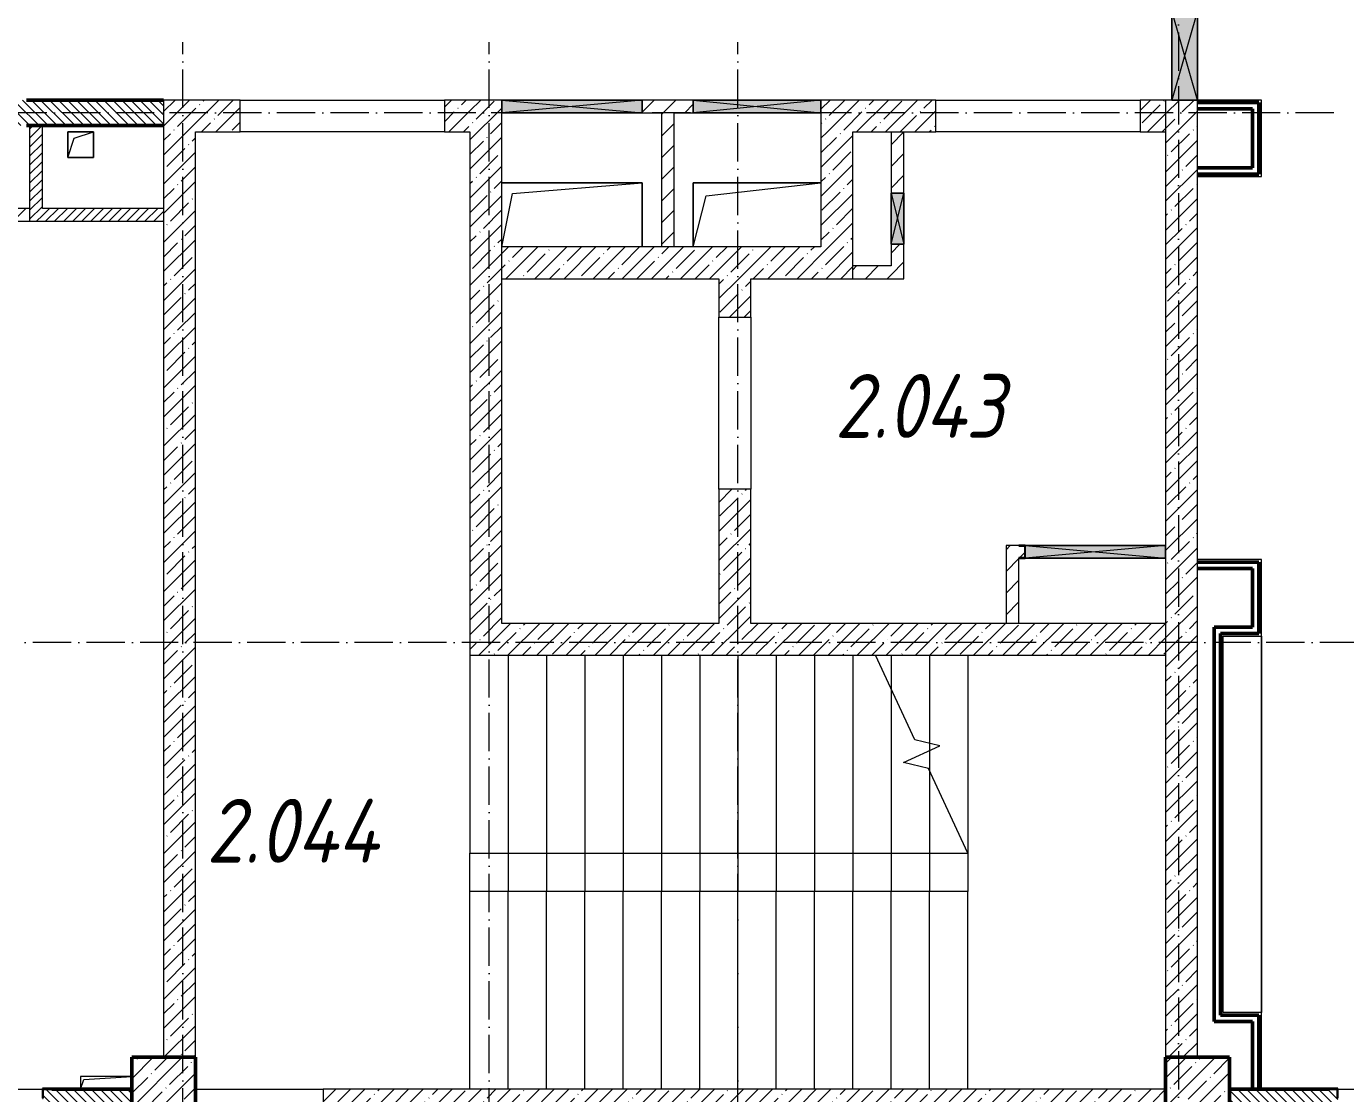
# Model space of a CAD drawing. Header units: millimetres. Extents: x -213536 to 1564669, y -45299 to 942238.
# Drawn here: x 64483 to 74819, y 457312 to 465674 of the extents above; entities that cross this region are included whole.
import ezdxf

# ---------------------------------------------------------------- set-up
doc = ezdxf.new("R2010")
doc.units = ezdxf.units.MM
doc.linetypes.add('50_200_ШТРИХ_1Т_ш5_п1_п1_', pattern=[700, 500, -100, 0, -100])
for name, color, linetype, lineweight in [('3.1) ЖБ окна 1.2 м', 102, 'Continuous', 30), ('A-DETL-GENF-OTLN', 7, 'Continuous', 9), ('A-FLOR-____-OTLN', 7, 'Continuous', 9), ('A-GENM-____-MCUT', 7, 'Continuous', 25), ('A-GENM-____-OTLN', 7, 'Continuous', 9), ('A-GENM-____-OTLN-1', 7, 'Continuous', 25), ('A-GLAZ-____-OTLN', 7, 'Continuous', 9), ('A-WALL-____-MCUT-1', 7, 'Continuous', 9), ('A-WALL-____-MCUT-2', 7, 'Continuous', 50), ('A-WALL-____-OTLN', 7, 'Continuous', 9), ('A-WALL-____-PATT-1', 7, 'Continuous', 9), ('A-WALL-FNSH-MCUT-1', 7, 'Continuous', 9), ('I-WALL-____-OTLN', 7, 'Continuous', 9), ('S-COLS-____-MCUT', 7, 'Continuous', 50), ('S-COLS-____-OTLN', 7, 'Continuous', 9), ('S-GRID-____-OTLN-1', 7, '50_200_ШТРИХ_1Т_ш5_п1_п1_', 9), ('S-STRS-____-MBND', 7, 'Continuous', 9), ('S-STRS-____-OTLN-1', 7, 'Continuous', 9), ('Марки помещений', 7, 'Continuous', 9)]:
    doc.layers.add(name, color=color, linetype=linetype, lineweight=lineweight)
doc.styles.add('ISOCPEUR_I_3', font='isocpeui.ttf', dxfattribs={"width": 0.85, "height": 2.2})
pattern_1 = [(135, (-15591.663, 459015.94), (-35.35534, -35.35534), [])]
pattern_2 = [(45, (-15591.66, 459015.94), (-114.04925, 114.04925), []), (45, (-15477.61, 459015.94), (-114.04925, 114.04925), [201.612, -40.322, 3.353, -36.97])]
pattern_3 = [(45, (-15591.66, 459015.94), (-84.85281, 84.85281), [])]
pattern_4 = [(45, (-15591.663, 459015.94), (-35.35534, 35.35534), [])]

# ---------------------------------------------------------------- blocks, each defined once
blk = doc.blocks.new('BSC_Колонна _Прямоугольная - 500х500-V93-АР1_План отверстий 2 этажа в осях 1-64_А-ГГ')
at = {"layer": 'S-COLS-____-OTLN'}
h = blk.add_hatch(dxfattribs=at)
h.set_pattern_fill('FP_122', color=256, style=0, pattern_type=2)
h.set_pattern_definition([(45, (-81150, 1668.96), (-114.04925, 114.04925), []), (45, (-81035.95, 1668.96), (-114.04925, 114.04925), [201.613, -40.323, 3.353, -36.97])])
h.paths.add_polyline_path([(-250, -250), (250, -250), (250, 250), (-250, 250)], flags=0)
at = {"layer": 'S-COLS-____-MCUT'}
for p, q in [((250, 250), (-250, 250)), ((-250, 250), (-250, -250)), ((250, -250), (250, 250)), ((-250, -250), (250, -250))]:
    blk.add_line(p, q, dxfattribs=at)
blk = doc.blocks.new('BSC_Колонна _Прямоугольная - 500х500-V136-АР1_План отверстий 2 этажа в осях 1-64_А-ГГ')
at = {"layer": 'S-COLS-____-OTLN'}
h = blk.add_hatch(dxfattribs=at)
h.set_pattern_fill('FP_166', color=256, style=0, pattern_type=2)
h.set_pattern_definition([(45, (-89250, 1668.96), (-114.04925, 114.04925), []), (45, (-89135.95, 1668.96), (-114.04925, 114.04925), [201.613, -40.323, 3.353, -36.97])])
h.paths.add_polyline_path([(-250, -250), (250, -250), (250, 250), (-250, 250)], flags=0)
at = {"layer": 'S-COLS-____-MCUT'}
for p, q in [((250, 250), (-250, 250)), ((-250, 250), (-250, -250)), ((250, -250), (250, 250)), ((-250, -250), (250, -250))]:
    blk.add_line(p, q, dxfattribs=at)
blk = doc.blocks.new('Фахверк_СКБ_Уголок - 250_2700-27497298-АР1_План отверстий 2 этажа в осях 1-64_А-ГГ')
at = {"layer": 'A-GENM-____-MCUT'}
for p, q in [((200, 181), (125, 181)), ((125, 181), (125, 106)), ((125, 106), (131, 106)), ((131, 106), (131, 175)), ((131, 175), (200, 175)), ((200, 175), (200, 181)), ((131, -6), (125, -6)), ((125, -6), (125, -81)), ((125, -81), (200, -81)), ((131, -75), (131, -6)), ((200, -75), (131, -75)), ((200, -81), (200, -75))]:
    blk.add_line(p, q, dxfattribs=at)
blk = doc.blocks.new('AR_Отверстие прямоугольное _в плите_ - AR_Отверстие прямоугольное _в плите_-V150-АР1_План отверстий 2 этажа в осях 1-64_А-ГГ')
at = {"layer": 'A-GENM-____-OTLN'}
for p, q in [((100, 100), (-100, 100)), ((-100, 100), (-100, -100)), ((-100, -100), (-50, 50)), ((-50, 50), (100, 100)), ((100, -100), (100, 100)), ((-100, -100), (100, -100))]:
    blk.add_line(p, q, dxfattribs=at)
blk = doc.blocks.new('AR_Отверстие прямоугольное _в плите_ - AR_Отверстие прямоугольное _в плите_-V162-АР1_План отверстий 2 этажа в осях 1-64_А-ГГ')
at = {"layer": 'A-GENM-____-OTLN'}
for p, q in [((200, 50), (-200, 50)), ((-200, 50), (-200, -50)), ((-200, -50), (-175, 25)), ((-175, 25), (200, 50))]:
    blk.add_line(p, q, dxfattribs=at)
blk = doc.blocks.new('AR_Отверстие прямоугольное _в плите_ - AR_Отверстие прямоугольное _в плите_-V193-АР1_План отверстий 2 этажа в осях 1-64_А-ГГ')
at = {"layer": 'A-GENM-____-OTLN'}
for p, q in [((500, 250), (-500, 250)), ((-500, 250), (-500, -250)), ((-400, 150), (500, 250)), ((-500, -250), (-400, 150))]:
    blk.add_line(p, q, dxfattribs=at)
blk = doc.blocks.new('AR_Отверстие прямоугольное _в плите_ - AR_Отверстие прямоугольное _в плите_-30552508-АР1_План отверстий 2 этажа в осях 1-64_А-ГГ')
at = {"layer": 'A-GENM-____-OTLN'}
for p, q in [((550, 250), (-550, 250)), ((-467, 167), (550, 250)), ((550, -250), (550, 250)), ((-550, -250), (-467, 167))]:
    blk.add_line(p, q, dxfattribs=at)
blk = doc.blocks.new('AR_Отверстие прямоугольное _в стене_ - AR_Отверстие прямоугольное _в стене__ЭОМ-36409893-АР1_План отверстий 2 этажа в осях 1-64_А-ГГ')
at = {"layer": 'A-GLAZ-____-OTLN'}
blk.add_hatch(color=256, dxfattribs=at).paths.add_polyline_path([(350, 100), (-350, 100), (-350, -100), (350, -100)], flags=0)
at = {"layer": 'A-DETL-GENF-OTLN'}
for p, q in [((-350, -100), (-350, 100)), ((-350, 100), (350, 100)), ((350, 100), (-350, -100)), ((-350, 100), (350, -100)), ((350, 100), (-350, 100)), ((-350, 100), (-350, -100)), ((350, 100), (350, -100)), ((350, -100), (350, 100)), ((350, -100), (-350, -100)), ((-350, -100), (350, -100))]:
    blk.add_line(p, q, dxfattribs=at)
blk = doc.blocks.new('AR_Отверстие прямоугольное _в стене__БезПР - AR_Отверстие прямоугольное _в стене__БезПР-36427925-АР1_План отверстий 2 этажа в осях 1-64_А-ГГ')
at = {"layer": 'A-GLAZ-____-OTLN'}
blk.add_hatch(color=256, dxfattribs=at).paths.add_polyline_path([(500, -50), (500, 50), (-500, 50), (-500, -50)], flags=0)
at = {"layer": 'A-DETL-GENF-OTLN'}
for p, q in [((-500, -50), (-500, 50)), ((-500, 50), (500, 50)), ((500, 50), (-500, -50)), ((-500, 50), (500, -50)), ((500, 50), (-500, 50)), ((-500, 50), (-500, -50)), ((500, 50), (500, -50)), ((500, -50), (500, 50)), ((500, -50), (-500, -50)), ((-500, -50), (500, -50))]:
    blk.add_line(p, q, dxfattribs=at)
at = {"layer": 'A-GLAZ-____-OTLN'}
blk.add_line((500, 50), (-500, 50), dxfattribs=at)
blk = doc.blocks.new('AR_Отверстие прямоугольное _в стене_ - AR_Отверстие прямоугольное _в стене__ОВ-36805337-АР1_План отверстий 2 этажа в осях 1-64_А-ГГ')
at = {"layer": 'A-GLAZ-____-OTLN'}
blk.add_hatch(color=256, dxfattribs=at).paths.add_polyline_path([(-90, -50), (550, -50), (550, 50), (-550, 50), (-550, -50)], flags=0)
at = {"layer": 'A-DETL-GENF-OTLN'}
for p, q in [((-550, -50), (-550, 50)), ((-550, 50), (550, 50)), ((550, 50), (-550, -50)), ((-550, 50), (550, -50)), ((550, 50), (-550, 50)), ((-550, 50), (-550, -50)), ((550, 50), (550, -50)), ((550, -50), (550, 50)), ((550, -50), (-550, -50)), ((-550, -50), (550, -50))]:
    blk.add_line(p, q, dxfattribs=at)
blk = doc.blocks.new('154_Фахверк_СКБ_Швеллер - Тип_100_3960_зеркало-V199-АР1_План отверстий 2 этажа в осях 1-64_А-ГГ')
at = {"layer": 'A-GENM-____-MCUT'}
for p, q in [((175, 50), (125, 50)), ((128, 47), (175, 47)), ((128, -47), (128, 47)), ((175, 47), (175, 50)), ((125, -50), (175, -50)), ((175, -47), (128, -47)), ((175, -50), (175, -47))]:
    blk.add_line(p, q, dxfattribs=at)
blk = doc.blocks.new('AR_Отверстие прямоугольное _в стене_ - AR_Отверстие прямоугольное _в стене__ОВ-36913595-АР1_План отверстий 2 этажа в осях 1-64_А-ГГ')
at = {"layer": 'A-GLAZ-____-OTLN'}
blk.add_hatch(color=256, dxfattribs=at).paths.add_polyline_path([(550, -50), (550, 50), (-550, 50), (-550, -50), (475, -50)], flags=0)
at = {"layer": 'A-DETL-GENF-OTLN'}
for p, q in [((-550, -50), (-550, 50)), ((-550, 50), (550, 50)), ((550, 50), (-550, -50)), ((-550, 50), (550, -50)), ((550, 50), (-550, 50)), ((-550, 50), (-550, -50)), ((550, 50), (550, -50)), ((550, -50), (550, 50)), ((550, -50), (-550, -50)), ((-550, -50), (550, -50))]:
    blk.add_line(p, q, dxfattribs=at)
blk = doc.blocks.new('AR_Отверстие прямоугольное _в стене_ - AR_Отверстие прямоугольное _в стене__ОВ-36970111-АР1_План отверстий 2 этажа в осях 1-64_А-ГГ')
at = {"layer": 'A-GLAZ-____-OTLN'}
blk.add_hatch(color=256, dxfattribs=at).paths.add_polyline_path([(-200, -50), (200, -50), (200, 50), (-200, 50)], flags=0)
at = {"layer": 'A-DETL-GENF-OTLN'}
for p, q in [((-200, -50), (-200, 50)), ((-200, 50), (200, 50)), ((200, 50), (-200, -50)), ((-200, 50), (200, -50)), ((200, 50), (-200, 50)), ((-200, 50), (-200, -50)), ((200, 50), (200, -50)), ((200, -50), (200, 50)), ((200, -50), (-200, -50)), ((-200, -50), (200, -50))]:
    blk.add_line(p, q, dxfattribs=at)
blk = doc.blocks.new('2этаж')
at = {"layer": 'S-GRID-____-OTLN-1', "color": 251, "ltscale": 0.6, "true_color": 0x636466}
for p, q in [((73508.3, 508896.9), (73508.3, 454533.3)), ((65708.3, 454533.3), (65708.3, 465551)), ((68108.3, 454533.3), (68108.3, 465551)), ((70058.3, 454533.3), (70058.3, 465551)), ((74727.1, 464997), (-20260.4, 464997)), ((88359, 460847), (-20260.4, 460847))]:
    blk.add_line(p, q, dxfattribs=at)

msp = doc.modelspace()

# ---------------------------------------------------------------- hatches: boundary and pattern name
at = {"layer": 'A-WALL-____-PATT-1'}
h = msp.add_hatch(dxfattribs=at)
h.set_pattern_fill('FP_6', color=256, style=0, pattern_type=2)
h.set_pattern_definition(pattern_1)
h.paths.add_polyline_path([(64414.3, 464897), (65558.3, 464897), (65558.3, 465097), (64414.3, 465097), (64414.3, 465028), (64408.3, 465028), (64408.3, 464966), (64414.3, 464966), (64414.3, 464898)], flags=0)
h.paths.add_polyline_path([(63483.3, 464897), (63702.3, 464897), (63702.3, 464966), (63708.3, 464966), (63708.3, 465028), (63702.3, 465028), (63702.3, 465097), (63414.3, 465097), (63414.3, 465028), (63408.3, 465028), (63408.3, 464966), (63414.3, 464966), (63414.3, 464897)], flags=0)
h.paths.add_polyline_path([(62163.1, 464897), (62702.3, 464897), (62702.3, 464966), (62708.3, 464966), (62708.3, 465028), (62702.3, 465028), (62702.3, 465097), (59808.3, 465097), (59808.3, 464897)], flags=0)
h = msp.add_hatch(dxfattribs=at)
h.set_pattern_fill('FP_25', color=256, style=0, pattern_type=2)
h.set_pattern_definition(pattern_2)
h.paths.add_polyline_path([(65558.3, 457597), (65808.3, 457597), (65808.3, 465097), (65558.3, 465097), (65558.3, 459751.8)], flags=0)
h = msp.add_hatch(dxfattribs=at)
h.set_pattern_fill('FP_25', color=256, style=0, pattern_type=2)
h.set_pattern_definition(pattern_2)
h.paths.add_polyline_path([(67958.3, 464847), (67958.3, 465097), (67758.3, 465097), (67758.3, 464847)], flags=0)
h.paths.add_polyline_path([(65808.3, 464847), (66158.3, 464847), (66158.3, 465097), (65808.3, 465097)], flags=0)
h = msp.add_hatch(dxfattribs=at)
h.set_pattern_fill('FP_25', color=256, style=0, pattern_type=2)
h.set_pattern_definition(pattern_2)
h.paths.add_polyline_path([(68208.3, 460747), (68208.3, 465097), (67958.3, 465097), (67958.3, 460747)], flags=0)
h = msp.add_hatch(dxfattribs=at)
h.set_pattern_fill('FP_4', color=256, style=0, pattern_type=2)
h.set_pattern_definition(pattern_3)
h.paths.add_polyline_path([(69558.3, 464997), (69708.3, 464997), (69708.3, 465097), (69308.3, 465097), (69308.3, 464997), (69458.3, 464997)], flags=0)
h = msp.add_hatch(dxfattribs=at)
h.set_pattern_fill('FP_25', color=256, style=0, pattern_type=2)
h.set_pattern_definition(pattern_2)
h.paths.add_polyline_path([(73208.3, 464847), (73408.3, 464847), (73408.3, 465097), (73208.3, 465097)], flags=0)
h.paths.add_polyline_path([(71608.3, 464847), (71608.3, 465097), (70708.3, 465097), (70708.3, 464847), (70958.3, 464847)], flags=0)
h = msp.add_hatch(dxfattribs=at)
h.set_pattern_fill('FP_25', color=256, style=0, pattern_type=2)
h.set_pattern_definition(pattern_2)
h.paths.add_polyline_path([(73408.3, 460872), (73658.3, 460872), (73658.3, 465097), (73408.3, 465097), (73408.3, 461471.8)], flags=0)
h = msp.add_hatch(dxfattribs=at)
h.set_pattern_fill('FP_4', color=256, style=0, pattern_type=2)
h.set_pattern_definition(pattern_3)
h.paths.add_polyline_path([(69558.3, 463947), (69558.3, 464997), (69458.3, 464997), (69458.3, 463947)], flags=0)
h = msp.add_hatch(dxfattribs=at)
h.set_pattern_fill('FP_5', color=256, style=0, pattern_type=2)
h.set_pattern_definition(pattern_4)
h.paths.add_polyline_path([(64608.3, 464147), (64608.3, 464897), (64508.3, 464897), (64508.3, 464147)], flags=0)
h = msp.add_hatch(dxfattribs=at)
h.set_pattern_fill('FP_25', color=256, style=0, pattern_type=2)
h.set_pattern_definition(pattern_2)
h.paths.add_polyline_path([(70958.3, 463947), (70958.3, 464847), (70708.3, 464847), (70708.3, 463947)], flags=0)
h = msp.add_hatch(dxfattribs=at)
h.set_pattern_fill('FP_4', color=256, style=0, pattern_type=2)
h.set_pattern_definition(pattern_3)
h.paths.add_polyline_path([(71358.3, 463697), (71358.3, 463967), (71258.3, 463967), (71258.3, 463697)], flags=0)
h.paths.add_polyline_path([(71358.3, 464367), (71358.3, 464847), (71258.3, 464847), (71258.3, 464367), (71312.6, 464367)], flags=0)
h = msp.add_hatch(dxfattribs=at)
h.set_pattern_fill('FP_4', color=256, style=0, pattern_type=2)
h.set_pattern_definition(pattern_3)
h.paths.add_polyline_path([(64508.3, 464147), (64508.3, 464247), (62058.3, 464247), (62058.3, 464147), (63930.5, 464147)], flags=0)
h.paths.add_polyline_path([(59308.3, 464147), (59833.3, 464147), (59833.3, 464247), (59308.3, 464247)], flags=0)
h.paths.add_polyline_path([(61508.3, 464147), (61508.3, 464247), (61033.3, 464247), (61033.3, 464244), (60986.3, 464244), (60986.3, 464150), (61033.3, 464150), (61033.3, 464147)], flags=0)
h = msp.add_hatch(dxfattribs=at)
h.set_pattern_fill('FP_5', color=256, style=0, pattern_type=2)
h.set_pattern_definition(pattern_4)
h.paths.add_polyline_path([(65558.3, 464147), (65558.3, 464247), (64608.3, 464247), (64608.3, 464147)], flags=0)
h = msp.add_hatch(dxfattribs=at)
h.set_pattern_fill('FP_25', color=256, style=0, pattern_type=2)
h.set_pattern_definition(pattern_2)
h.paths.add_polyline_path([(70958.3, 463697), (70958.3, 463947), (68208.3, 463947), (68208.3, 463697), (70158.3, 463697)], flags=0)
h = msp.add_hatch(dxfattribs=at)
h.set_pattern_fill('FP_4', color=256, style=0, pattern_type=2)
h.set_pattern_definition(pattern_3)
h.paths.add_polyline_path([(71258.3, 463697), (71258.3, 463797), (70958.3, 463797), (70958.3, 463697)], flags=0)
h = msp.add_hatch(dxfattribs=at)
h.set_pattern_fill('FP_25', color=256, style=0, pattern_type=2)
h.set_pattern_definition(pattern_2)
h.paths.add_polyline_path([(70158.3, 460997), (70158.3, 462047), (69908.3, 462047), (69908.3, 460997)], flags=0)
h.paths.add_polyline_path([(69908.3, 463397), (70158.3, 463397), (70158.3, 463697), (69908.3, 463697)], flags=0)
h = msp.add_hatch(dxfattribs=at)
h.set_pattern_fill('FP_4', color=256, style=0, pattern_type=2)
h.set_pattern_definition(pattern_3)
h.paths.add_polyline_path([(72158.3, 460997), (72258.3, 460997), (72258.3, 461607), (72158.3, 461607), (72158.3, 461507)], flags=0)
h = msp.add_hatch(dxfattribs=at)
h.set_pattern_fill('FP_4', color=256, style=0, pattern_type=2)
h.set_pattern_definition(pattern_3)
h.paths.add_polyline_path([(72258.3, 461510), (72305.3, 461510), (72305.3, 461604), (72258.3, 461604), (72258.3, 461557)], flags=0)
h = msp.add_hatch(dxfattribs=at)
h.set_pattern_fill('FP_25', color=256, style=0, pattern_type=2)
h.set_pattern_definition(pattern_2)
h.paths.add_polyline_path([(73408.3, 460747), (73408.3, 460997), (68208.3, 460997), (68208.3, 460747), (72767.9, 460747)], flags=0)
h = msp.add_hatch(dxfattribs=at)
h.set_pattern_fill('FP_25', color=256, style=0, pattern_type=2)
h.set_pattern_definition(pattern_2)
h.paths.add_polyline_path([(73658.3, 457597), (73658.3, 460872), (73408.3, 460872), (73408.3, 457597), (73651.6, 457597)], flags=0)
h = msp.add_hatch(dxfattribs=at)
h.set_pattern_fill('FP_6', color=256, style=0, pattern_type=2)
h.set_pattern_definition(pattern_1)
h.paths.add_polyline_path([(65308.3, 457097), (65308.3, 457347), (64614.3, 457347), (64614.3, 457278), (64608.3, 457278), (64608.3, 457166), (64614.3, 457166), (64614.3, 457097), (64683.3, 457097)], flags=0)
h = msp.add_hatch(dxfattribs=at)
h.set_pattern_fill('FP_25', color=256, style=0, pattern_type=2)
h.set_pattern_definition(pattern_2)
h.paths.add_polyline_path([(73408.3, 457097), (73408.3, 457347), (66808.3, 457347), (66808.3, 457097), (72767.9, 457097)], flags=0)
h = msp.add_hatch(dxfattribs=at)
h.set_pattern_fill('FP_6', color=256, style=0, pattern_type=2)
h.set_pattern_definition(pattern_1)
h.paths.add_polyline_path([(76633.3, 457097), (77658.3, 457097), (77658.3, 457347), (76564.3, 457347), (76564.3, 457278), (76558.3, 457278), (76558.3, 457166), (76564.3, 457166), (76564.3, 457097)], flags=0)
h.paths.add_polyline_path([(74752.3, 457097), (74752.3, 457166), (74758.3, 457166), (74758.3, 457278), (74752.3, 457278), (74752.3, 457347), (73908.3, 457347), (73908.3, 457097), (74683.3, 457097)], flags=0)

# ---------------------------------------------------------------- linework, layer by layer
at = {"layer": 'A-FLOR-____-OTLN'}
for p, q in [((64808.3, 464847), (65008.3, 464847)), ((64808.3, 464647), (64808.3, 464847)), ((65008.3, 464847), (65008.3, 464647)), ((65008.3, 464647), (64808.3, 464647)), ((68208.3, 464447), (69308.3, 464447)), ((69308.3, 464447), (69308.3, 463947)), ((69708.3, 464447), (70708.3, 464447)), ((69708.3, 463947), (69708.3, 464447)), ((67958.3, 457347), (67958.3, 459197))]:
    msp.add_line(p, q, dxfattribs=at)
at = {"layer": 'A-WALL-____-MCUT-1'}
for p, q in [((65558.3, 465097), (65558.3, 457597)), ((66158.3, 465097), (65558.3, 465097)), ((66158.3, 464847), (66158.3, 465097)), ((68208.3, 465097), (67758.3, 465097)), ((67758.3, 465097), (67758.3, 464847)), ((71608.3, 465097), (70708.3, 465097)), ((71608.3, 464847), (71608.3, 465097)), ((73458.3, 465097), (73208.3, 465097)), ((73208.3, 465097), (73208.3, 464847)), ((73408.3, 465097), (73408.3, 461607)), ((73658.3, 457597), (73658.3, 465097)), ((68208.3, 460997), (68208.3, 464997)), ((70708.3, 464997), (70708.3, 463947)), ((65808.3, 457597), (65808.3, 464847)), ((65808.3, 464847), (66158.3, 464847)), ((67758.3, 464847), (67958.3, 464847)), ((67958.3, 464847), (67958.3, 460747)), ((70958.3, 464847), (71608.3, 464847)), ((70958.3, 463697), (70958.3, 464847)), ((73208.3, 464847), (73408.3, 464847)), ((70708.3, 463947), (68208.3, 463947)), ((68208.3, 463697), (69908.3, 463697)), ((69908.3, 463697), (69908.3, 463397)), ((70158.3, 463397), (70158.3, 463697)), ((70158.3, 463697), (70958.3, 463697)), ((69908.3, 463397), (70158.3, 463397)), ((69908.3, 462047), (69908.3, 460997)), ((70158.3, 462047), (69908.3, 462047)), ((70158.3, 460997), (70158.3, 462047)), ((73408.3, 461507), (73408.3, 457597)), ((69908.3, 460997), (68208.3, 460997)), ((73408.3, 460997), (70158.3, 460997)), ((67958.3, 460747), (73408.3, 460747)), ((73408.3, 457347), (66808.3, 457347)), ((66808.3, 457347), (66808.3, 457097))]:
    msp.add_line(p, q, dxfattribs=at)
at = {"layer": 'A-WALL-____-MCUT-2'}
for p, q in [((65558.3, 465097), (64483.3, 465097)), ((74138.3, 465077), (73658.3, 465077)), ((73658.3, 465027), (74088.3, 465027)), ((74088.3, 465027), (74088.3, 464567)), ((74138.3, 464517), (74138.3, 465077)), ((64483.3, 464897), (65558.3, 464897)), ((74088.3, 464567), (73658.3, 464567)), ((74138.3, 464517), (73658.3, 464517)), ((74138.3, 461477), (73658.3, 461477)), ((74138.3, 460917), (74138.3, 461477)), ((73658.3, 461427), (74088.3, 461427)), ((74088.3, 461427), (74088.3, 460967)), ((74088.3, 460967), (73788.3, 460967)), ((73788.3, 460967), (73788.3, 457877)), ((74138.3, 460917), (73838.3, 460917)), ((73838.3, 457927), (73838.3, 460917)), ((73788.3, 457877), (74088.3, 457877)), ((74138.3, 457927), (73838.3, 457927)), ((74088.3, 457877), (74088.3, 457347)), ((74138.3, 457347), (74138.3, 457927)), ((65308.3, 457347), (64683.3, 457347)), ((74683.3, 457347), (73908.3, 457347)), ((74088.3, 457347), (74138.3, 457347))]:
    msp.add_line(p, q, dxfattribs=at)
at = {"layer": 'A-WALL-____-OTLN'}
for p, q in [((66158.3, 465097), (67758.3, 465097)), ((71608.3, 465097), (73208.3, 465097)), ((67758.3, 464847), (66158.3, 464847)), ((73208.3, 464847), (71608.3, 464847)), ((69908.3, 462047), (69908.3, 463397)), ((70158.3, 463397), (70158.3, 462047)), ((59808.3, 457347), (64608.3, 457347)), ((65808.3, 457347), (66808.3, 457347)), ((74758.3, 457347), (76558.3, 457347))]:
    msp.add_line(p, q, dxfattribs=at)
at = {"layer": 'A-WALL-FNSH-MCUT-1'}
for p, q in [((69708.3, 465097), (69308.3, 465097)), ((74158.3, 465097), (73658.3, 465097)), ((74158.3, 464497), (74158.3, 465097)), ((69308.3, 464997), (69458.3, 464997)), ((69458.3, 464997), (69458.3, 463947)), ((69558.3, 464997), (69708.3, 464997)), ((69558.3, 463947), (69558.3, 464997)), ((64508.3, 464897), (64508.3, 464147)), ((64608.3, 464247), (64608.3, 464897)), ((71258.3, 464847), (71258.3, 464367)), ((71358.3, 464367), (71358.3, 464847)), ((73658.3, 464497), (74158.3, 464497)), ((64508.3, 464247), (63608.3, 464247)), ((65558.3, 464247), (64608.3, 464247)), ((62058.3, 464147), (65558.3, 464147)), ((71258.3, 463967), (71258.3, 463797)), ((71358.3, 463697), (71358.3, 463967)), ((71258.3, 463797), (70958.3, 463797)), ((70958.3, 463697), (71358.3, 463697)), ((72158.3, 461607), (72158.3, 460997)), ((72258.3, 461607), (72158.3, 461607)), ((72258.3, 460997), (72258.3, 461507)), ((74158.3, 461497), (73658.3, 461497)), ((74158.3, 460897), (74158.3, 461497)), ((73858.3, 460897), (74158.3, 460897)), ((73858.3, 457947), (73858.3, 460897)), ((74158.3, 457947), (73858.3, 457947)), ((74158.3, 457347), (74158.3, 457947)), ((74138.3, 457347), (74158.3, 457347))]:
    msp.add_line(p, q, dxfattribs=at)
at = {"layer": 'I-WALL-____-OTLN'}
for p, q in [((74157.8, 460897), (74157.8, 457947)), ((74158.3, 460897), (74158.3, 457947))]:
    msp.add_line(p, q, dxfattribs=at)
at = {"layer": 'S-STRS-____-MBND'}
for p, q in [((71444.1, 460085.3), (71135.6, 460747)), ((71355.3, 459905.9), (71638.6, 460038)), ((71638.6, 460038), (71444.1, 460085.3)), ((71549.8, 459858.7), (71355.3, 459905.9)), ((71858.3, 459197), (71549.8, 459858.7))]:
    msp.add_line(p, q, dxfattribs=at)
at = {"layer": 'S-STRS-____-OTLN-1'}
for p, q in [((67958.3, 460747), (67958.3, 459197)), ((67958.3, 460747), (67958.3, 459197)), ((68258.3, 460747), (68258.3, 459197)), ((68258.3, 460747), (68258.3, 459197)), ((68558.3, 460747), (68558.3, 459197)), ((68558.3, 460747), (68558.3, 459197)), ((68858.3, 460747), (68858.3, 459197)), ((68858.3, 460747), (68858.3, 459197)), ((69158.3, 460747), (69158.3, 459197)), ((69158.3, 460747), (69158.3, 459197)), ((69458.3, 460747), (69458.3, 459197)), ((69458.3, 460747), (69458.3, 459197)), ((69758.3, 460747), (69758.3, 459197)), ((69758.3, 460747), (69758.3, 459197)), ((70058.3, 460747), (70058.3, 459197)), ((70058.3, 460747), (70058.3, 459197)), ((70358.3, 460747), (70358.3, 459197)), ((70358.3, 460747), (70358.3, 459197)), ((70658.3, 460747), (70658.3, 459197)), ((70658.3, 460747), (70658.3, 459197)), ((70958.3, 460747), (70958.3, 459197)), ((70958.3, 460747), (70958.3, 459197)), ((71258.3, 460747), (71258.3, 460483.7)), ((71258.3, 460747), (71258.3, 460483.7)), ((71558.3, 460747), (71558.3, 460057.5)), ((71558.3, 460747), (71558.3, 460057.5)), ((71858.3, 460747), (71858.3, 458897)), ((71858.3, 460747), (71858.3, 458897)), ((71258.3, 460483.7), (71258.3, 459197)), ((71258.3, 460483.7), (71258.3, 459197)), ((71558.3, 460057.5), (71558.3, 460000.6)), ((71558.3, 460057.5), (71558.3, 460000.6)), ((71558.3, 460000.6), (71558.3, 459840.3)), ((71558.3, 460000.6), (71558.3, 459840.3)), ((71558.3, 459840.3), (71558.3, 459197)), ((71558.3, 459840.3), (71558.3, 459197)), ((67958.3, 459197), (68258.3, 459197)), ((68258.3, 459197), (68258.3, 458897)), ((68258.3, 459197), (68258.3, 458897)), ((68258.3, 459197), (68558.3, 459197)), ((68558.3, 459197), (68558.3, 458897)), ((68558.3, 459197), (68558.3, 458897)), ((68558.3, 459197), (68858.3, 459197)), ((68858.3, 459197), (68858.3, 458897)), ((68858.3, 459197), (68858.3, 458897)), ((68858.3, 459197), (69158.3, 459197)), ((69158.3, 459197), (69158.3, 458897)), ((69158.3, 459197), (69158.3, 458897)), ((69158.3, 459197), (69458.3, 459197)), ((69458.3, 459197), (69458.3, 458897)), ((69458.3, 459197), (69458.3, 458897)), ((69458.3, 459197), (69758.3, 459197)), ((69758.3, 459197), (69758.3, 458897)), ((69758.3, 459197), (69758.3, 458897)), ((69758.3, 459197), (70058.3, 459197)), ((70058.3, 459197), (70058.3, 458897)), ((70058.3, 459197), (70058.3, 458897)), ((70058.3, 459197), (70358.3, 459197)), ((70358.3, 459197), (70358.3, 458897)), ((70358.3, 459197), (70358.3, 458897)), ((70358.3, 459197), (70658.3, 459197)), ((70658.3, 459197), (70658.3, 458897)), ((70658.3, 459197), (70658.3, 458897)), ((70658.3, 459197), (70958.3, 459197)), ((70958.3, 459197), (70958.3, 458897)), ((70958.3, 459197), (70958.3, 458897)), ((70958.3, 459197), (71258.3, 459197)), ((71258.3, 459197), (71258.3, 458897)), ((71258.3, 459197), (71258.3, 458897)), ((71258.3, 459197), (71558.3, 459197)), ((71558.3, 459197), (71558.3, 458897)), ((71558.3, 459197), (71558.3, 458897)), ((71558.3, 459197), (71858.3, 459197)), ((67958.3, 457347), (67958.3, 458897)), ((68258.3, 458897), (67958.3, 458897)), ((68558.3, 458897), (68258.3, 458897)), ((68258.3, 457347), (68258.3, 458897)), ((68258.3, 457347), (68258.3, 458897)), ((68858.3, 458897), (68558.3, 458897)), ((68558.3, 457347), (68558.3, 458897)), ((68558.3, 457347), (68558.3, 458897)), ((69158.3, 458897), (68858.3, 458897)), ((68858.3, 457347), (68858.3, 458897)), ((68858.3, 457347), (68858.3, 458897)), ((69458.3, 458897), (69158.3, 458897)), ((69158.3, 457347), (69158.3, 458897)), ((69158.3, 457347), (69158.3, 458897)), ((69758.3, 458897), (69458.3, 458897)), ((69458.3, 457347), (69458.3, 458897)), ((69458.3, 457347), (69458.3, 458897)), ((70058.3, 458897), (69758.3, 458897)), ((69758.3, 457347), (69758.3, 458897)), ((69758.3, 457347), (69758.3, 458897)), ((70358.3, 458897), (70058.3, 458897)), ((70058.3, 457347), (70058.3, 458897)), ((70058.3, 457347), (70058.3, 458897)), ((70658.3, 458897), (70358.3, 458897)), ((70358.3, 457347), (70358.3, 458897)), ((70358.3, 457347), (70358.3, 458897)), ((70958.3, 458897), (70658.3, 458897)), ((70658.3, 457347), (70658.3, 458897)), ((70658.3, 457347), (70658.3, 458897)), ((71258.3, 458897), (70958.3, 458897)), ((70958.3, 457347), (70958.3, 458897)), ((70958.3, 457347), (70958.3, 458897)), ((71558.3, 458897), (71258.3, 458897)), ((71258.3, 457347), (71258.3, 458897)), ((71258.3, 457347), (71258.3, 458897)), ((71858.3, 458897), (71558.3, 458897)), ((71558.3, 457347), (71558.3, 458897)), ((71558.3, 457347), (71558.3, 458897)), ((71858.3, 457347), (71858.3, 458897)), ((71858.3, 457347), (71858.3, 458897))]:
    msp.add_line(p, q, dxfattribs=at)

# ---------------------------------------------------------------- block references
at = {"layer": '3.1) ЖБ окна 1.2 м'}
msp.add_blockref('2этаж', (0, 0), dxfattribs=at)
at = {"layer": 'A-GENM-____-OTLN'}
for name, p in [('AR_Отверстие прямоугольное _в плите_ - AR_Отверстие прямоугольное _в плите_-V150-АР1_План отверстий 2 этажа в осях 1-64_А-ГГ', (64908.3, 464747)), ('AR_Отверстие прямоугольное _в плите_ - AR_Отверстие прямоугольное _в плите_-30552508-АР1_План отверстий 2 этажа в осях 1-64_А-ГГ', (68758.3, 464197)), ('AR_Отверстие прямоугольное _в плите_ - AR_Отверстие прямоугольное _в плите_-V193-АР1_План отверстий 2 этажа в осях 1-64_А-ГГ', (70208.3, 464197)), ('AR_Отверстие прямоугольное _в плите_ - AR_Отверстие прямоугольное _в плите_-V162-АР1_План отверстий 2 этажа в осях 1-64_А-ГГ', (65108.3, 457397))]:
    msp.add_blockref(name, p, dxfattribs=at)
at = {"layer": 'A-GENM-____-OTLN-1', "rotation": 180}
for name, p in [('154_Фахверк_СКБ_Швеллер - Тип_100_3960_зеркало-V199-АР1_План отверстий 2 этажа в осях 1-64_А-ГГ', (72433.3, 461557)), ('Фахверк_СКБ_Уголок - 250_2700-27497298-АР1_План отверстий 2 этажа в осях 1-64_А-ГГ', (74883.3, 457272))]:
    msp.add_blockref(name, p, dxfattribs=at)
at = {"layer": 'A-GENM-____-OTLN-1'}
msp.add_blockref('Фахверк_СКБ_Уголок - 250_2700-27497298-АР1_План отверстий 2 этажа в осях 1-64_А-ГГ', (64483.3, 457172), dxfattribs=at)
at = {"layer": 'A-GLAZ-____-OTLN'}
for name, p, rotation in [('AR_Отверстие прямоугольное _в стене_ - AR_Отверстие прямоугольное _в стене__ЭОМ-36409893-АР1_План отверстий 2 этажа в осях 1-64_А-ГГ', (73558.3, 465447), 269.9999999999999), ('AR_Отверстие прямоугольное _в стене_ - AR_Отверстие прямоугольное _в стене__ОВ-36970111-АР1_План отверстий 2 этажа в осях 1-64_А-ГГ', (71308.3, 464167), 90)]:
    msp.add_blockref(name, p, dxfattribs=dict(at, rotation=rotation))
for name, p in [('AR_Отверстие прямоугольное _в стене_ - AR_Отверстие прямоугольное _в стене__ОВ-36913595-АР1_План отверстий 2 этажа в осях 1-64_А-ГГ', (68758.3, 465047)), ('AR_Отверстие прямоугольное _в стене__БезПР - AR_Отверстие прямоугольное _в стене__БезПР-36427925-АР1_План отверстий 2 этажа в осях 1-64_А-ГГ', (70208.3, 465047)), ('AR_Отверстие прямоугольное _в стене_ - AR_Отверстие прямоугольное _в стене__ОВ-36805337-АР1_План отверстий 2 этажа в осях 1-64_А-ГГ', (72858.3, 461557))]:
    msp.add_blockref(name, p, dxfattribs=at)
at = {"layer": 'S-COLS-____-OTLN'}
for name, p in [('BSC_Колонна _Прямоугольная - 500х500-V93-АР1_План отверстий 2 этажа в осях 1-64_А-ГГ', (65558.3, 457347)), ('BSC_Колонна _Прямоугольная - 500х500-V136-АР1_План отверстий 2 этажа в осях 1-64_А-ГГ', (73658.3, 457347))]:
    msp.add_blockref(name, p, dxfattribs=at)

# ---------------------------------------------------------------- texts
at = {"layer": 'Марки помещений', "char_height": 500, "attachment_point": 1, "style": 'ISOCPEUR_I_3'}
for s, insert, width in [('2.043', (70815.7, 462950.3), 817.721), ('2.044', (65894, 459621.7), 849.789)]:
    msp.add_mtext(s, dxfattribs=dict(at, insert=insert, width=width))

doc.saveas('drawing.dxf')
